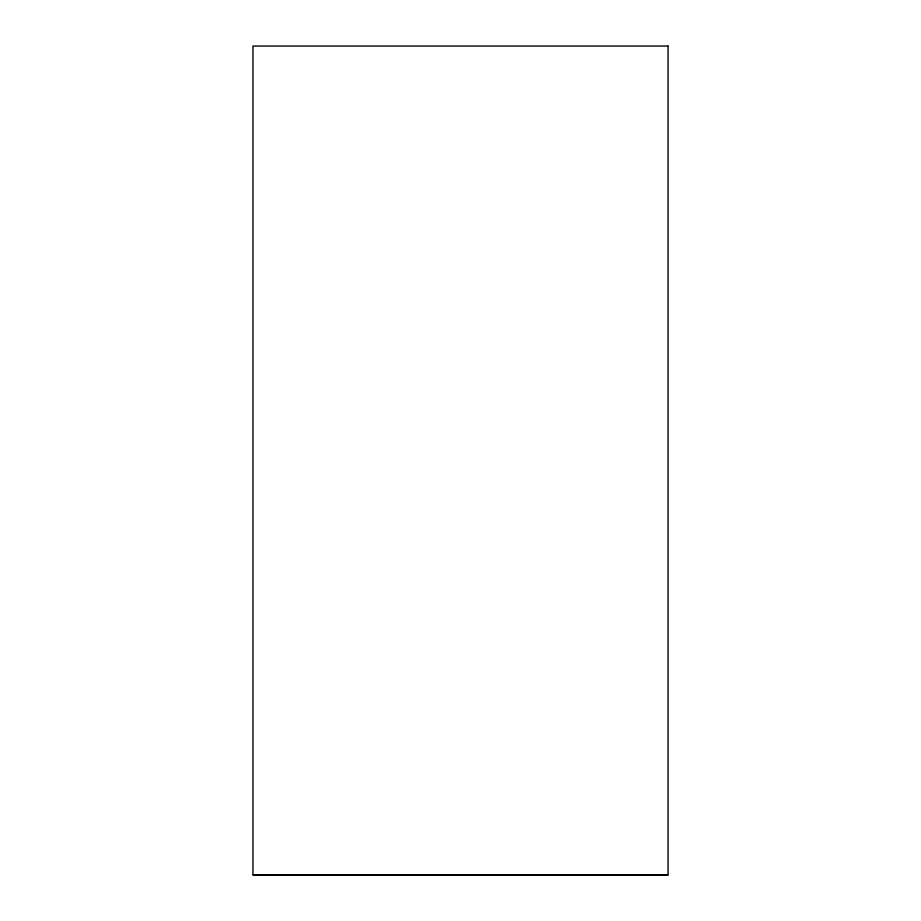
<?xml version="1.0" encoding="UTF-8"?>
<svg xmlns="http://www.w3.org/2000/svg" width="921" height="921" viewBox="0 0 921 921"><rect width="100%" height="100%" fill="white"/><g stroke="black" fill="none" stroke-linecap="round" stroke-linejoin="round"><path stroke-width="1.38" d="M252.953 874.731L668.047 874.731M668.047 46.05L252.953 46.05L252.953 874.95L668.047 874.95L668.047 46.05"/></g></svg>
